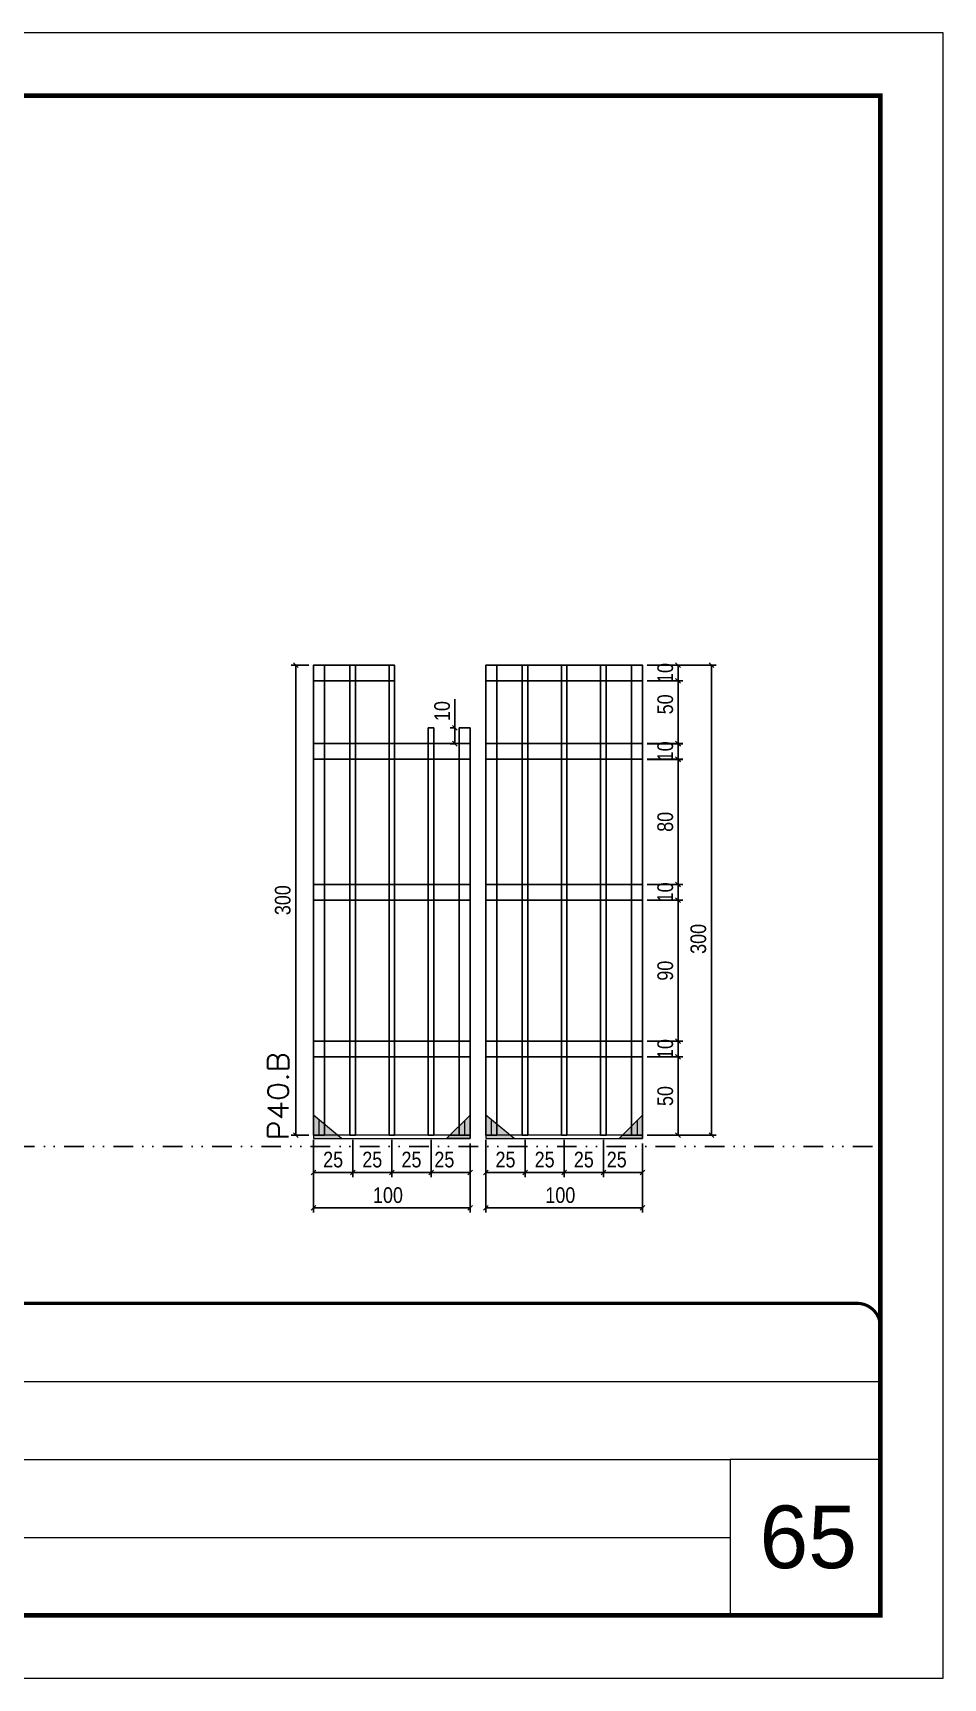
# Model space of a CAD drawing. Extents: x 14400 to 27878, y -21631 to 6985.
# Drawn here: x 15304 to 15885, y -12442 to -11392 of the extents above; entities that cross this region are included whole.
import ezdxf

# ---------------------------------------------------------------- set-up
doc = ezdxf.new("R2010")
doc.units = 0
for name, pattern in [('CONTINUO', [0]), ('DASHED', [0.75, 0.5, -0.25]), ('DIVIDE2', [0.625, 0.25, -0.125, 0, -0.125, 0, -0.125]), ('HIDDEN', [0.375, 0.25, -0.125])]:
    doc.linetypes.add(name, pattern=pattern)
for name, color, linetype, lineweight in [('CARIMBO', 255, 'Continuous', 9), ('Folhas', 255, 'Continuous', 9), ('Madeira', 126, 'Continuous', 18), ('Sarr 2.2x7', 40, 'Continuous', 9), ('SARRAFO DE PRESSAO', 251, 'DASHED', 9), ('Texto Seção', 7, 'Continuous', 15)]:
    doc.layers.add(name, color=color, linetype=linetype, lineweight=lineweight)
for name, color, linetype in [('COTA', 241, 'Continuous'), ('Nível', 160, 'Continuous'), ('SARR_2.2x10', 60, 'Continuous'), ('SARR_3.5x7', 81, 'Continuous'), ('SARR_7x7', 40, 'Continuous')]:
    doc.layers.add(name, color=color, linetype=linetype)
doc.styles.add('ARIAL', font='arial.ttf')
doc.styles.add('COTA TECNICA', font='techl___.ttf', dxfattribs={"height": 10})
doc.styles.add('REGUA-120', font='ROMANS.shx', dxfattribs={"height": 15})
doc.dimstyles.new('PAINEL', dxfattribs={"dimtxt": 10, "dimasz": 3, "dimexe": 3, "dimexo": 3, "dimgap": 3, "dimtad": 1, "dimdec": 1, "dimzin": 12, "dimdsep": 46, "dimtxsty": 'COTA TECNICA', "dimblk1": 'OBLIQUE', "dimblk2": 'OBLIQUE', "dimsah": 1, "dimcen": 0.9, "dimclrd": 4, "dimclre": 4, "dimclrt": 240, "dimadec": 1, "dimazin": 3, "dimtfac": 1, "dimtdec": 1, "dimtmove": 0, "dimatfit": 3, "dimfxl": 1, "dimtolj": 1, "dimtzin": 12, "dimarcsym": 0})

# ---------------------------------------------------------------- blocks, each defined once
blk = doc.blocks.new('9999999999')
at = {"color": 30, "linetype": 'CONTINUO'}
for p, q in [((98564.6, 34379.6), (99584, 34379.6)), ((98564.6, 34329.8), (99488, 34329.8)), ((99584, 34329.8), (99488, 34329.8)), ((99488, 34329.8), (99488, 34230.2)), ((98564.6, 34280), (99488, 34280))]:
    blk.add_line(p, q, dxfattribs=at)
at = {"color": 30, "linetype": 'CONTINUO', "const_width": 2}
blk.add_lwpolyline([(99584, 34230.2), (99584, 34414.4, 0.414214), (99569, 34429.4), (98229, 34429.4, 0.414214), (98214, 34414.4), (98214, 34245.2, 0.414214), (98229, 34230.2), (99584, 34230.2)], format="xyb", dxfattribs=at)
at = {"layer": 'Folhas'}
blk.add_lwpolyline([(98139, 34190.2), (99624, 34190.2), (99624, 35240.2), (98139, 35240.2)], close=True, dxfattribs=at)
at = {"layer": 'Folhas', "color": 30, "const_width": 3}
blk.add_lwpolyline([(98214, 34230.2), (99584, 34230.2), (99584, 35200.2), (98214, 35200.2)], close=True, dxfattribs=at)
blk = doc.blocks.new('_Oblique')
at = {"color": 0, "linetype": 'ByBlock', "lineweight": -2}
blk.add_line((-0.5, -0.5), (0.5, 0.5), dxfattribs=at)
blk = doc.blocks.new('*D4895')
at = {"layer": 'COTA', "color": 4, "lineweight": -2, "transparency": 16777216}
for p, q in [((15593.2, -12114.2), (15593.2, -12145.4)), ((15693.2, -12114.2), (15693.2, -12145.4)), ((15693.2, -12142.4), (15593.2, -12142.4))]:
    blk.add_line(p, q, dxfattribs=at)
at = {"layer": 'Defpoints', "color": 0, "transparency": 16777216}
for p in [(15593.2, -12111.2), (15693.2, -12111.2), (15593.2, -12142.4)]:
    blk.add_point(p, dxfattribs=at)
at = {"layer": 'COTA', "color": 4, "lineweight": -2, "transparency": 16777216, "xscale": 3, "yscale": 3, "zscale": 3, "rotation": 180}
blk.add_blockref('_Oblique', (15593.2, -12142.4), dxfattribs=at)
at = {"layer": 'COTA', "color": 4, "lineweight": -2, "transparency": 16777216, "xscale": 3, "yscale": 3, "zscale": 3}
blk.add_blockref('_Oblique', (15693.2, -12142.4), dxfattribs=at)
at = {"layer": 'COTA', "color": 240, "transparency": 16777216, "insert": (15640.7, -12134.3), "char_height": 10, "attachment_point": 5, "style": 'COTA TECNICA'}
blk.add_mtext('\\A1;100', dxfattribs=at)
blk = doc.blocks.new('*D4896')
at = {"layer": 'COTA', "color": 4, "lineweight": -2, "transparency": 16777216}
for p, q in [((15593.2, -12099), (15593.2, -12122.7)), ((15618.2, -12099), (15618.2, -12122.7)), ((15618.2, -12119.7), (15593.2, -12119.7))]:
    blk.add_line(p, q, dxfattribs=at)
at = {"layer": 'Defpoints', "color": 0, "transparency": 16777216}
for p in [(15593.2, -12096), (15618.2, -12096), (15593.2, -12119.7)]:
    blk.add_point(p, dxfattribs=at)
at = {"layer": 'COTA', "color": 4, "lineweight": -2, "transparency": 16777216, "xscale": 3, "yscale": 3, "zscale": 3, "rotation": 180}
blk.add_blockref('_Oblique', (15593.2, -12119.7), dxfattribs=at)
at = {"layer": 'COTA', "color": 4, "lineweight": -2, "transparency": 16777216, "xscale": 3, "yscale": 3, "zscale": 3}
blk.add_blockref('_Oblique', (15618.2, -12119.7), dxfattribs=at)
at = {"layer": 'COTA', "color": 240, "transparency": 16777216, "insert": (15605.7, -12111.6), "char_height": 10, "attachment_point": 5, "style": 'COTA TECNICA'}
blk.add_mtext('\\A1;25', dxfattribs=at)
blk = doc.blocks.new('*D4897')
at = {"layer": 'COTA', "color": 4, "lineweight": -2, "transparency": 16777216}
for p, q in [((15668.2, -12099), (15668.2, -12122.7)), ((15693.2, -12101.2), (15693.2, -12122.7)), ((15668.2, -12119.7), (15693.2, -12119.7))]:
    blk.add_line(p, q, dxfattribs=at)
at = {"layer": 'Defpoints', "color": 0, "transparency": 16777216}
for p in [(15668.2, -12096), (15693.2, -12098.2), (15693.2, -12119.7)]:
    blk.add_point(p, dxfattribs=at)
at = {"layer": 'COTA', "color": 4, "lineweight": -2, "transparency": 16777216, "xscale": 3, "yscale": 3, "zscale": 3, "rotation": 180}
blk.add_blockref('_Oblique', (15668.2, -12119.7), dxfattribs=at)
at = {"layer": 'COTA', "color": 4, "lineweight": -2, "transparency": 16777216, "xscale": 3, "yscale": 3, "zscale": 3}
blk.add_blockref('_Oblique', (15693.2, -12119.7), dxfattribs=at)
at = {"layer": 'COTA', "color": 240, "transparency": 16777216, "insert": (15676.7, -12111.6), "char_height": 10, "attachment_point": 5, "style": 'COTA TECNICA'}
blk.add_mtext('\\A1;25', dxfattribs=at)
blk = doc.blocks.new('*D4898')
at = {"layer": 'COTA', "color": 4, "lineweight": -2, "transparency": 16777216}
for p, q in [((15618.2, -12099), (15618.2, -12122.7)), ((15643.2, -12099), (15643.2, -12122.7)), ((15618.2, -12119.7), (15643.2, -12119.7))]:
    blk.add_line(p, q, dxfattribs=at)
at = {"layer": 'Defpoints', "color": 0, "transparency": 16777216}
for p in [(15618.2, -12096), (15643.2, -12096), (15643.2, -12119.7)]:
    blk.add_point(p, dxfattribs=at)
at = {"layer": 'COTA', "color": 4, "lineweight": -2, "transparency": 16777216, "xscale": 3, "yscale": 3, "zscale": 3, "rotation": 180}
blk.add_blockref('_Oblique', (15618.2, -12119.7), dxfattribs=at)
at = {"layer": 'COTA', "color": 4, "lineweight": -2, "transparency": 16777216, "xscale": 3, "yscale": 3, "zscale": 3}
blk.add_blockref('_Oblique', (15643.2, -12119.7), dxfattribs=at)
at = {"layer": 'COTA', "color": 240, "transparency": 16777216, "insert": (15630.7, -12111.6), "char_height": 10, "attachment_point": 5, "style": 'COTA TECNICA'}
blk.add_mtext('\\A1;25', dxfattribs=at)
blk = doc.blocks.new('*D4899')
at = {"layer": 'COTA', "color": 4, "lineweight": -2, "transparency": 16777216}
for p, q in [((15696.2, -12046), (15718.8, -12046)), ((15715.8, -12096), (15715.8, -12046)), ((15696.2, -12096), (15718.8, -12096))]:
    blk.add_line(p, q, dxfattribs=at)
at = {"layer": 'Defpoints', "color": 0, "transparency": 16777216}
for p in [(15693.2, -12046), (15715.8, -12046), (15693.2, -12096)]:
    blk.add_point(p, dxfattribs=at)
at = {"layer": 'COTA', "color": 4, "lineweight": -2, "transparency": 16777216, "xscale": 3, "yscale": 3, "zscale": 3}
for p, rotation in [((15715.8, -12046), 90), ((15715.8, -12096), 270)]:
    blk.add_blockref('_Oblique', p, dxfattribs=dict(at, rotation=rotation))
at = {"layer": 'COTA', "color": 240, "transparency": 16777216, "insert": (15707.7, -12071), "char_height": 10, "attachment_point": 5, "rotation": 90, "style": 'COTA TECNICA'}
blk.add_mtext('\\A1;50', dxfattribs=at)
blk = doc.blocks.new('*D4900')
at = {"layer": 'COTA', "color": 4, "lineweight": -2, "transparency": 16777216}
for p, q in [((15643.2, -12099), (15643.2, -12122.7)), ((15668.2, -12099), (15668.2, -12122.7)), ((15643.2, -12119.7), (15668.2, -12119.7))]:
    blk.add_line(p, q, dxfattribs=at)
at = {"layer": 'Defpoints', "color": 0, "transparency": 16777216}
for p in [(15643.2, -12096), (15668.2, -12096), (15668.2, -12119.7)]:
    blk.add_point(p, dxfattribs=at)
at = {"layer": 'COTA', "color": 4, "lineweight": -2, "transparency": 16777216, "xscale": 3, "yscale": 3, "zscale": 3, "rotation": 180}
blk.add_blockref('_Oblique', (15643.2, -12119.7), dxfattribs=at)
at = {"layer": 'COTA', "color": 4, "lineweight": -2, "transparency": 16777216, "xscale": 3, "yscale": 3, "zscale": 3}
blk.add_blockref('_Oblique', (15668.2, -12119.7), dxfattribs=at)
at = {"layer": 'COTA', "color": 240, "transparency": 16777216, "insert": (15655.7, -12111.6), "char_height": 10, "attachment_point": 5, "style": 'COTA TECNICA'}
blk.add_mtext('\\A1;25', dxfattribs=at)
blk = doc.blocks.new('*D4901')
at = {"layer": 'COTA', "color": 4, "lineweight": -2, "transparency": 16777216}
for p, q in [((15696.2, -12036), (15718.8, -12036)), ((15715.8, -12046), (15715.8, -12036)), ((15696.2, -12046), (15718.8, -12046))]:
    blk.add_line(p, q, dxfattribs=at)
at = {"layer": 'Defpoints', "color": 0, "transparency": 16777216}
for p in [(15693.2, -12036), (15715.8, -12036), (15693.2, -12046)]:
    blk.add_point(p, dxfattribs=at)
at = {"layer": 'COTA', "color": 4, "lineweight": -2, "transparency": 16777216, "xscale": 3, "yscale": 3, "zscale": 3}
for p, rotation in [((15715.8, -12036), 90), ((15715.8, -12046), 270)]:
    blk.add_blockref('_Oblique', p, dxfattribs=dict(at, rotation=rotation))
at = {"layer": 'COTA', "color": 240, "transparency": 16777216, "insert": (15707.7, -12041), "char_height": 10, "attachment_point": 5, "rotation": 90, "style": 'COTA TECNICA'}
blk.add_mtext('\\A1;10', dxfattribs=at)
blk = doc.blocks.new('*D4902')
at = {"layer": 'COTA', "color": 4, "lineweight": -2, "transparency": 16777216}
for p, q in [((15696.2, -11946), (15718.8, -11946)), ((15715.8, -12036), (15715.8, -11946)), ((15696.2, -12036), (15718.8, -12036))]:
    blk.add_line(p, q, dxfattribs=at)
at = {"layer": 'Defpoints', "color": 0, "transparency": 16777216}
for p in [(15693.2, -11946), (15715.8, -11946), (15693.2, -12036)]:
    blk.add_point(p, dxfattribs=at)
at = {"layer": 'COTA', "color": 4, "lineweight": -2, "transparency": 16777216, "xscale": 3, "yscale": 3, "zscale": 3}
for p, rotation in [((15715.8, -11946), 90), ((15715.8, -12036), 270)]:
    blk.add_blockref('_Oblique', p, dxfattribs=dict(at, rotation=rotation))
at = {"layer": 'COTA', "color": 240, "transparency": 16777216, "insert": (15707.7, -11991), "char_height": 10, "attachment_point": 5, "rotation": 90, "style": 'COTA TECNICA'}
blk.add_mtext('\\A1;90', dxfattribs=at)
blk = doc.blocks.new('*D4903')
at = {"layer": 'COTA', "color": 4, "lineweight": -2, "transparency": 16777216}
for p, q in [((15696.2, -11936), (15718.8, -11936)), ((15715.8, -11946), (15715.8, -11936)), ((15696.2, -11946), (15718.8, -11946))]:
    blk.add_line(p, q, dxfattribs=at)
at = {"layer": 'Defpoints', "color": 0, "transparency": 16777216}
for p in [(15693.2, -11936), (15715.8, -11936), (15693.2, -11946)]:
    blk.add_point(p, dxfattribs=at)
at = {"layer": 'COTA', "color": 4, "lineweight": -2, "transparency": 16777216, "xscale": 3, "yscale": 3, "zscale": 3}
for p, rotation in [((15715.8, -11936), 90), ((15715.8, -11946), 270)]:
    blk.add_blockref('_Oblique', p, dxfattribs=dict(at, rotation=rotation))
at = {"layer": 'COTA', "color": 240, "transparency": 16777216, "insert": (15707.7, -11941), "char_height": 10, "attachment_point": 5, "rotation": 90, "style": 'COTA TECNICA'}
blk.add_mtext('\\A1;10', dxfattribs=at)
blk = doc.blocks.new('*D4904')
at = {"layer": 'COTA', "color": 4, "lineweight": -2, "transparency": 16777216}
for p, q in [((15696.2, -11796), (15740.1, -11796)), ((15737.1, -12096), (15737.1, -11796)), ((15696.2, -12096), (15740.1, -12096))]:
    blk.add_line(p, q, dxfattribs=at)
at = {"layer": 'Defpoints', "color": 0, "transparency": 16777216}
for p in [(15693.2, -11796), (15737.1, -11796), (15693.2, -12096)]:
    blk.add_point(p, dxfattribs=at)
at = {"layer": 'COTA', "color": 4, "lineweight": -2, "transparency": 16777216, "xscale": 3, "yscale": 3, "zscale": 3}
for p, rotation in [((15737.1, -11796), 90), ((15737.1, -12096), 270)]:
    blk.add_blockref('_Oblique', p, dxfattribs=dict(at, rotation=rotation))
at = {"layer": 'COTA', "color": 240, "transparency": 16777216, "insert": (15728.8, -11970.7), "char_height": 10, "attachment_point": 5, "rotation": 90, "style": 'COTA TECNICA'}
blk.add_mtext('\\A1;300', dxfattribs=at)
blk = doc.blocks.new('*D4905')
at = {"layer": 'COTA', "color": 4, "lineweight": -2, "transparency": 16777216}
for p, q in [((15483.2, -12114.2), (15483.2, -12145.4)), ((15583.2, -12114.2), (15583.2, -12145.4)), ((15583.2, -12142.4), (15483.2, -12142.4))]:
    blk.add_line(p, q, dxfattribs=at)
at = {"layer": 'Defpoints', "color": 0, "transparency": 16777216}
for p in [(15483.2, -12111.2), (15583.2, -12111.2), (15483.2, -12142.4)]:
    blk.add_point(p, dxfattribs=at)
at = {"layer": 'COTA', "color": 4, "lineweight": -2, "transparency": 16777216, "xscale": 3, "yscale": 3, "zscale": 3, "rotation": 180}
blk.add_blockref('_Oblique', (15483.2, -12142.4), dxfattribs=at)
at = {"layer": 'COTA', "color": 4, "lineweight": -2, "transparency": 16777216, "xscale": 3, "yscale": 3, "zscale": 3}
blk.add_blockref('_Oblique', (15583.2, -12142.4), dxfattribs=at)
at = {"layer": 'COTA', "color": 240, "transparency": 16777216, "insert": (15530.7, -12134.3), "char_height": 10, "attachment_point": 5, "style": 'COTA TECNICA'}
blk.add_mtext('\\A1;100', dxfattribs=at)
blk = doc.blocks.new('*D4906')
at = {"layer": 'COTA', "color": 4, "lineweight": -2, "transparency": 16777216}
for p, q in [((15483.2, -12099), (15483.2, -12122.7)), ((15508.2, -12099), (15508.2, -12122.7)), ((15508.2, -12119.7), (15483.2, -12119.7))]:
    blk.add_line(p, q, dxfattribs=at)
at = {"layer": 'Defpoints', "color": 0, "transparency": 16777216}
for p in [(15483.2, -12096), (15508.2, -12096), (15483.2, -12119.7)]:
    blk.add_point(p, dxfattribs=at)
at = {"layer": 'COTA', "color": 4, "lineweight": -2, "transparency": 16777216, "xscale": 3, "yscale": 3, "zscale": 3, "rotation": 180}
blk.add_blockref('_Oblique', (15483.2, -12119.7), dxfattribs=at)
at = {"layer": 'COTA', "color": 4, "lineweight": -2, "transparency": 16777216, "xscale": 3, "yscale": 3, "zscale": 3}
blk.add_blockref('_Oblique', (15508.2, -12119.7), dxfattribs=at)
at = {"layer": 'COTA', "color": 240, "transparency": 16777216, "insert": (15495.7, -12111.6), "char_height": 10, "attachment_point": 5, "style": 'COTA TECNICA'}
blk.add_mtext('\\A1;25', dxfattribs=at)
blk = doc.blocks.new('*D4907')
at = {"layer": 'COTA', "color": 4, "lineweight": -2, "transparency": 16777216}
for p, q in [((15558.2, -12099), (15558.2, -12122.7)), ((15583.2, -12101.2), (15583.2, -12122.7)), ((15558.2, -12119.7), (15583.2, -12119.7))]:
    blk.add_line(p, q, dxfattribs=at)
at = {"layer": 'Defpoints', "color": 0, "transparency": 16777216}
for p in [(15558.2, -12096), (15583.2, -12098.2), (15583.2, -12119.7)]:
    blk.add_point(p, dxfattribs=at)
at = {"layer": 'COTA', "color": 4, "lineweight": -2, "transparency": 16777216, "xscale": 3, "yscale": 3, "zscale": 3, "rotation": 180}
blk.add_blockref('_Oblique', (15558.2, -12119.7), dxfattribs=at)
at = {"layer": 'COTA', "color": 4, "lineweight": -2, "transparency": 16777216, "xscale": 3, "yscale": 3, "zscale": 3}
blk.add_blockref('_Oblique', (15583.2, -12119.7), dxfattribs=at)
at = {"layer": 'COTA', "color": 240, "transparency": 16777216, "insert": (15566.7, -12111.6), "char_height": 10, "attachment_point": 5, "style": 'COTA TECNICA'}
blk.add_mtext('\\A1;25', dxfattribs=at)
blk = doc.blocks.new('*D4908')
at = {"layer": 'COTA', "color": 4, "lineweight": -2, "transparency": 16777216}
for p, q in [((15508.2, -12099), (15508.2, -12122.7)), ((15533.2, -12099), (15533.2, -12122.7)), ((15508.2, -12119.7), (15533.2, -12119.7))]:
    blk.add_line(p, q, dxfattribs=at)
at = {"layer": 'Defpoints', "color": 0, "transparency": 16777216}
for p in [(15508.2, -12096), (15533.2, -12096), (15533.2, -12119.7)]:
    blk.add_point(p, dxfattribs=at)
at = {"layer": 'COTA', "color": 4, "lineweight": -2, "transparency": 16777216, "xscale": 3, "yscale": 3, "zscale": 3, "rotation": 180}
blk.add_blockref('_Oblique', (15508.2, -12119.7), dxfattribs=at)
at = {"layer": 'COTA', "color": 4, "lineweight": -2, "transparency": 16777216, "xscale": 3, "yscale": 3, "zscale": 3}
blk.add_blockref('_Oblique', (15533.2, -12119.7), dxfattribs=at)
at = {"layer": 'COTA', "color": 240, "transparency": 16777216, "insert": (15520.7, -12111.6), "char_height": 10, "attachment_point": 5, "style": 'COTA TECNICA'}
blk.add_mtext('\\A1;25', dxfattribs=at)
blk = doc.blocks.new('*D4909')
at = {"layer": 'COTA', "color": 4, "lineweight": -2, "transparency": 16777216}
for p, q in [((15533.2, -12099), (15533.2, -12122.7)), ((15558.2, -12099), (15558.2, -12122.7)), ((15533.2, -12119.7), (15558.2, -12119.7))]:
    blk.add_line(p, q, dxfattribs=at)
at = {"layer": 'Defpoints', "color": 0, "transparency": 16777216}
for p in [(15533.2, -12096), (15558.2, -12096), (15558.2, -12119.7)]:
    blk.add_point(p, dxfattribs=at)
at = {"layer": 'COTA', "color": 4, "lineweight": -2, "transparency": 16777216, "xscale": 3, "yscale": 3, "zscale": 3, "rotation": 180}
blk.add_blockref('_Oblique', (15533.2, -12119.7), dxfattribs=at)
at = {"layer": 'COTA', "color": 4, "lineweight": -2, "transparency": 16777216, "xscale": 3, "yscale": 3, "zscale": 3}
blk.add_blockref('_Oblique', (15558.2, -12119.7), dxfattribs=at)
at = {"layer": 'COTA', "color": 240, "transparency": 16777216, "insert": (15545.7, -12111.6), "char_height": 10, "attachment_point": 5, "style": 'COTA TECNICA'}
blk.add_mtext('\\A1;25', dxfattribs=at)
blk = doc.blocks.new('*D4913')
at = {"layer": 'COTA', "color": 4, "lineweight": -2, "transparency": 16777216}
for p, q in [((15696.2, -11856.1), (15718.8, -11856.1)), ((15715.8, -11936), (15715.8, -11856.1)), ((15696.2, -11936), (15718.8, -11936))]:
    blk.add_line(p, q, dxfattribs=at)
at = {"layer": 'Defpoints', "color": 0, "transparency": 16777216}
for p in [(15693.2, -11856.1), (15715.8, -11856.1), (15693.2, -11936)]:
    blk.add_point(p, dxfattribs=at)
at = {"layer": 'COTA', "color": 4, "lineweight": -2, "transparency": 16777216, "xscale": 3, "yscale": 3, "zscale": 3}
for p, rotation in [((15715.8, -11856.1), 90), ((15715.8, -11936), 270)]:
    blk.add_blockref('_Oblique', p, dxfattribs=dict(at, rotation=rotation))
at = {"layer": 'COTA', "color": 240, "transparency": 16777216, "insert": (15707.7, -11896), "char_height": 10, "attachment_point": 5, "rotation": 90, "style": 'COTA TECNICA'}
blk.add_mtext('\\A1;80', dxfattribs=at)
blk = doc.blocks.new('*D4910')
at = {"layer": 'COTA', "color": 4, "lineweight": -2, "transparency": 16777216}
for p, q in [((15696.2, -11796), (15718.8, -11796)), ((15715.8, -11806), (15715.8, -11796)), ((15696.2, -11806), (15718.8, -11806))]:
    blk.add_line(p, q, dxfattribs=at)
at = {"layer": 'Defpoints', "color": 0, "transparency": 16777216}
for p in [(15693.2, -11796), (15715.8, -11796), (15693.2, -11806)]:
    blk.add_point(p, dxfattribs=at)
at = {"layer": 'COTA', "color": 4, "lineweight": -2, "transparency": 16777216, "xscale": 3, "yscale": 3, "zscale": 3}
for p, rotation in [((15715.8, -11796), 90), ((15715.8, -11806), 270)]:
    blk.add_blockref('_Oblique', p, dxfattribs=dict(at, rotation=rotation))
at = {"layer": 'COTA', "color": 240, "transparency": 16777216, "insert": (15707.7, -11801), "char_height": 10, "attachment_point": 5, "rotation": 90, "style": 'COTA TECNICA'}
blk.add_mtext('\\A1;10', dxfattribs=at)
blk = doc.blocks.new('*D4914')
at = {"layer": 'COTA', "color": 4, "lineweight": -2, "transparency": 16777216}
for p, q in [((15480.2, -11796), (15468.9, -11796)), ((15471.9, -11796), (15471.9, -12096)), ((15480.2, -12096), (15468.9, -12096))]:
    blk.add_line(p, q, dxfattribs=at)
at = {"layer": 'Defpoints', "color": 0, "transparency": 16777216}
for p in [(15483.2, -11796), (15471.9, -12096), (15483.2, -12096)]:
    blk.add_point(p, dxfattribs=at)
at = {"layer": 'COTA', "color": 4, "lineweight": -2, "transparency": 16777216, "xscale": 3, "yscale": 3, "zscale": 3}
for p, rotation in [((15471.9, -11796), 90), ((15471.9, -12096), 270)]:
    blk.add_blockref('_Oblique', p, dxfattribs=dict(at, rotation=rotation))
at = {"layer": 'COTA', "color": 240, "transparency": 16777216, "insert": (15463.6, -11946), "char_height": 10, "attachment_point": 5, "rotation": 90, "style": 'COTA TECNICA'}
blk.add_mtext('\\A1;300', dxfattribs=at)
blk = doc.blocks.new('*D4911')
at = {"layer": 'COTA', "color": 4, "lineweight": -2, "transparency": 16777216}
for p, q in [((15696.2, -11846), (15718.8, -11846)), ((15715.8, -11856), (15715.8, -11846)), ((15696.2, -11856), (15718.8, -11856))]:
    blk.add_line(p, q, dxfattribs=at)
at = {"layer": 'Defpoints', "color": 0, "transparency": 16777216}
for p in [(15693.2, -11846), (15715.8, -11846), (15693.2, -11856)]:
    blk.add_point(p, dxfattribs=at)
at = {"layer": 'COTA', "color": 4, "lineweight": -2, "transparency": 16777216, "xscale": 3, "yscale": 3, "zscale": 3}
for p, rotation in [((15715.8, -11846), 90), ((15715.8, -11856), 270)]:
    blk.add_blockref('_Oblique', p, dxfattribs=dict(at, rotation=rotation))
at = {"layer": 'COTA', "color": 240, "transparency": 16777216, "insert": (15707.7, -11851), "char_height": 10, "attachment_point": 5, "rotation": 90, "style": 'COTA TECNICA'}
blk.add_mtext('\\A1;10', dxfattribs=at)
blk = doc.blocks.new('*D4912')
at = {"layer": 'COTA', "color": 4, "lineweight": -2, "transparency": 16777216}
for p, q in [((15696.2, -11796), (15718.8, -11796)), ((15715.8, -11846.1), (15715.8, -11796)), ((15696.2, -11846.1), (15718.8, -11846.1))]:
    blk.add_line(p, q, dxfattribs=at)
at = {"layer": 'Defpoints', "color": 0, "transparency": 16777216}
for p in [(15693.2, -11796), (15715.8, -11796), (15693.2, -11846.1)]:
    blk.add_point(p, dxfattribs=at)
at = {"layer": 'COTA', "color": 4, "lineweight": -2, "transparency": 16777216, "xscale": 3, "yscale": 3, "zscale": 3}
for p, rotation in [((15715.8, -11796), 90), ((15715.8, -11846.1), 270)]:
    blk.add_blockref('_Oblique', p, dxfattribs=dict(at, rotation=rotation))
at = {"layer": 'COTA', "color": 240, "transparency": 16777216, "insert": (15707.7, -11821), "char_height": 10, "attachment_point": 5, "rotation": 90, "style": 'COTA TECNICA'}
blk.add_mtext('\\A1;50', dxfattribs=at)
blk = doc.blocks.new('*D4915')
at = {"layer": 'COTA', "color": 4, "lineweight": -2, "transparency": 16777216}
for p, q in [((15573.4, -11836), (15573.4, -11817.6)), ((15573.2, -11836), (15570.4, -11836)), ((15573.4, -11846.1), (15573.4, -11836)), ((15573.2, -11846.1), (15570.4, -11846.1))]:
    blk.add_line(p, q, dxfattribs=at)
at = {"layer": 'Defpoints', "color": 0, "transparency": 16777216}
for p in [(15573.4, -11836), (15576.2, -11836), (15576.2, -11846.1)]:
    blk.add_point(p, dxfattribs=at)
at = {"layer": 'COTA', "color": 4, "lineweight": -2, "transparency": 16777216, "xscale": 3, "yscale": 3, "zscale": 3}
for p, rotation in [((15573.4, -11836), 90), ((15573.4, -11846.1), 270)]:
    blk.add_blockref('_Oblique', p, dxfattribs=dict(at, rotation=rotation))
at = {"layer": 'COTA', "color": 240, "transparency": 16777216, "insert": (15565.3, -11825.3), "char_height": 10, "attachment_point": 5, "rotation": 90, "style": 'COTA TECNICA'}
blk.add_mtext('\\A1;10', dxfattribs=at)

msp = doc.modelspace()

# ---------------------------------------------------------------- hatches: boundary and pattern name
at = {"layer": 'Madeira'}
h = msp.add_hatch(color=252, dxfattribs=at)
h.dxf.hatch_style = 2
h.paths.add_polyline_path([(15483.15, -12083.19), (15483.15, -12098.19), (15501.15, -12098.19)])
h = msp.add_hatch(color=252, dxfattribs=at)
h.dxf.hatch_style = 2
h.paths.add_polyline_path([(15583.15, -12083.19), (15583.15, -12098.19), (15568.15, -12098.19)])
h = msp.add_hatch(color=252, dxfattribs=at)
h.dxf.hatch_style = 2
h.paths.add_polyline_path([(15593.15, -12083.19), (15593.15, -12098.19), (15611.15, -12098.19)])
h = msp.add_hatch(color=252, dxfattribs=at)
h.dxf.hatch_style = 2
h.paths.add_polyline_path([(15693.15, -12083.19), (15693.15, -12098.19), (15678.15, -12098.19)])

# ---------------------------------------------------------------- linework, layer by layer
for p, q in [((15483.15, -12095.99), (15483.15, -12098.19)), ((15483.15, -12095.99), (15483.15, -12098.19)), ((15483.15, -12095.99), (15483.15, -12098.19)), ((15593.15, -12095.99), (15593.15, -12098.19)), ((15593.15, -12095.99), (15593.15, -12098.19)), ((15593.15, -12095.99), (15593.15, -12098.19))]:
    msp.add_line(p, q, dxfattribs=at)
at = {"layer": 'Madeira', "color": 1, "linetype": 'HIDDEN'}
for p, q in [((15492.98, -12095.99), (15483.15, -12095.99)), ((15492.98, -12095.99), (15483.15, -12095.99)), ((15498.95, -12095.99), (15483.15, -12095.99)), ((15486.65, -12086.69), (15486.65, -12095.99)), ((15486.65, -12086.69), (15486.65, -12095.99)), ((15490.15, -12090.19), (15490.15, -12095.99)), ((15570.35, -12095.99), (15583.15, -12095.99)), ((15573.32, -12095.99), (15583.15, -12095.99)), ((15573.32, -12095.99), (15583.15, -12095.99)), ((15579.65, -12086.69), (15579.65, -12095.99)), ((15579.65, -12086.69), (15579.65, -12095.99)), ((15602.98, -12095.99), (15593.15, -12095.99)), ((15602.98, -12095.99), (15593.15, -12095.99)), ((15608.95, -12095.99), (15593.15, -12095.99)), ((15596.65, -12086.69), (15596.65, -12095.99)), ((15596.65, -12086.69), (15596.65, -12095.99)), ((15600.15, -12090.19), (15600.15, -12095.99)), ((15680.35, -12095.99), (15693.15, -12095.99)), ((15683.32, -12095.99), (15693.15, -12095.99)), ((15683.32, -12095.99), (15693.15, -12095.99)), ((15689.65, -12086.69), (15689.65, -12095.99)), ((15689.65, -12086.69), (15689.65, -12095.99))]:
    msp.add_line(p, q, dxfattribs=at)
at = {"layer": 'Madeira', "color": 0}
for points in [[(15483.15, -12083.19), (15483.15, -12098.19), (15501.15, -12098.19), (15483.15, -12083.19)], [(15583.15, -12083.19), (15583.15, -12098.19), (15568.15, -12098.19), (15583.15, -12083.19)], [(15593.15, -12083.19), (15593.15, -12098.19), (15611.15, -12098.19), (15593.15, -12083.19)], [(15693.15, -12083.19), (15693.15, -12098.19), (15678.15, -12098.19), (15693.15, -12083.19)]]:
    msp.add_lwpolyline(points, dxfattribs=at)
at = {"layer": 'Nível', "color": 4, "linetype": 'DIVIDE2', "ltscale": 50}
msp.add_line((14474.97, -12103.19), (15844.97, -12103.19), dxfattribs=at)
at = {"layer": 'Sarr 2.2x7'}
for points in [[(15583.15, -12095.99), (15483.15, -12095.99), (15483.15, -12098.19), (15583.15, -12098.19)], [(15693.15, -12095.99), (15593.15, -12095.99), (15593.15, -12098.19), (15693.15, -12098.19)]]:
    msp.add_lwpolyline(points, close=True, dxfattribs=at)
at = {"layer": 'SARR_2.2x10'}
for points in [[(15483.15, -11796.03), (15534.9, -11796.03), (15534.9, -11806.03), (15483.15, -11806.03)], [(15593.15, -11796.03), (15693.15, -11796.03), (15693.15, -11806.03), (15593.15, -11806.03)], [(15483.15, -11846.07), (15583.15, -11846.07), (15583.15, -11856.07), (15483.15, -11856.07)], [(15593.15, -11846.07), (15693.15, -11846.07), (15693.15, -11856.07), (15593.15, -11856.07)], [(15483.15, -11936.03), (15583.15, -11936.03), (15583.15, -11946.03), (15483.15, -11946.03)], [(15593.15, -11936.03), (15693.15, -11936.03), (15693.15, -11946.03), (15593.15, -11946.03)], [(15483.15, -12036.03), (15583.15, -12036.03), (15583.15, -12046.03), (15483.15, -12046.03)], [(15593.15, -12036.03), (15693.15, -12036.03), (15693.15, -12046.03), (15593.15, -12046.03)]]:
    msp.add_lwpolyline(points, close=True, dxfattribs=at)
at = {"layer": 'SARR_3.5x7'}
for p, q in [((15506.4, -12095.99), (15506.4, -11796.03)), ((15506.4, -11796.03), (15508.15, -11796.03)), ((15509.9, -11796.03), (15508.15, -11796.03)), ((15509.9, -12095.99), (15509.9, -11796.03)), ((15531.4, -12095.99), (15531.4, -11796.03)), ((15531.4, -11796.03), (15533.15, -11796.03)), ((15534.9, -11796.03), (15533.15, -11796.03)), ((15534.9, -12095.99), (15534.9, -11796.03)), ((15616.4, -12095.99), (15616.4, -11796.03)), ((15616.4, -11796.03), (15618.15, -11796.03)), ((15619.9, -11796.03), (15618.15, -11796.03)), ((15619.9, -12095.99), (15619.9, -11796.03)), ((15641.4, -12095.99), (15641.4, -11796.03)), ((15641.4, -11796.03), (15643.15, -11796.03)), ((15644.9, -11796.03), (15643.15, -11796.03)), ((15644.9, -12095.99), (15644.9, -11796.03)), ((15666.4, -12095.99), (15666.4, -11796.03)), ((15666.4, -11796.03), (15668.15, -11796.03)), ((15669.9, -11796.03), (15668.15, -11796.03)), ((15669.9, -12095.99), (15669.9, -11796.03)), ((15556.4, -12095.99), (15556.4, -11836.03)), ((15556.4, -11836.03), (15558.15, -11836.03)), ((15559.9, -11836.03), (15558.15, -11836.03)), ((15559.9, -12095.99), (15559.9, -11836.03)), ((15506.4, -12095.99), (15508.15, -12095.99)), ((15509.9, -12095.99), (15508.15, -12095.99)), ((15531.4, -12095.99), (15533.15, -12095.99)), ((15534.9, -12095.99), (15533.15, -12095.99)), ((15556.4, -12095.99), (15558.15, -12095.99)), ((15559.9, -12095.99), (15558.15, -12095.99)), ((15616.4, -12095.99), (15618.15, -12095.99)), ((15619.9, -12095.99), (15618.15, -12095.99)), ((15641.4, -12095.99), (15643.15, -12095.99)), ((15644.9, -12095.99), (15643.15, -12095.99)), ((15666.4, -12095.99), (15668.15, -12095.99)), ((15669.9, -12095.99), (15668.15, -12095.99))]:
    msp.add_line(p, q, dxfattribs=at)
at = {"layer": 'SARR_7x7'}
for points in [[(15483.15, -12095.99), (15490.15, -12095.99), (15490.15, -11796.03), (15483.15, -11796.03)], [(15593.15, -12095.99), (15600.15, -12095.99), (15600.15, -11796.03), (15593.15, -11796.03)], [(15686.15, -12095.99), (15693.15, -12095.99), (15693.15, -11796.03), (15686.15, -11796.03)], [(15576.15, -12095.99), (15583.15, -12095.99), (15583.15, -11836.03), (15576.15, -11836.03)]]:
    msp.add_lwpolyline(points, close=True, dxfattribs=at)

# ---------------------------------------------------------------- block references
at = {"layer": 'SARRAFO DE PRESSAO', "color": 6, "linetype": 'ByBlock'}
msp.add_blockref('9999999999', (-83739.01, -46632.68), dxfattribs=at)

# ---------------------------------------------------------------- texts
at = {"layer": 'CARIMBO', "style": 'ARIAL'}
msp.add_text('65', height=40, dxfattribs=at).set_placement((15767.83, -12372.33))
at = {"layer": 'Texto Seção', "style": 'REGUA-120', "width": 1.1}
msp.add_text('P40.B', height=13, rotation=90, dxfattribs=at).set_placement((15467.15, -12099.31))

# ---------------------------------------------------------------- dimensions: what is measured, and where the dimension line sits
at = {"layer": 'COTA'}
for base, p1, p2, picture, middle in [((15471.85, -12095.99), (15483.15, -11796.03), (15483.15, -12095.99), '*D4914', (15463.63, -11946.01)), ((15715.85, -11796.03), (15693.15, -11846.07), (15693.15, -11796.03), '*D4912', (15707.74, -11821.05)), ((15573.39, -11836.03), (15576.15, -11846.07), (15576.15, -11836.03), '*D4915', (15565.28, -11825.31)), ((15715.85, -11856.07), (15693.15, -11936.03), (15693.15, -11856.07), '*D4913', (15707.73, -11896.05))]:
    dim = msp.add_linear_dim(base=base, p1=p1, p2=p2, angle=90, dimstyle='PAINEL', dxfattribs=at)
    dim.commit()
    dim.dimension.update_dxf_attribs({"geometry": picture, "text_midpoint": middle})
for base, p1, p2, angle, picture, middle in [((15715.85, -11795.99), (15693.15, -11805.99), (15693.15, -11795.99), 90, '*D4910', (15715.85, -11800.99)), ((15737.07, -11796.03), (15693.15, -12096.03), (15693.15, -11796.03), 90, '*D4904', (15737.07, -11970.73)), ((15715.85, -11846.03), (15693.15, -11856.03), (15693.15, -11846.03), 90, '*D4911', (15715.85, -11851.03)), ((15715.85, -11935.99), (15693.15, -11945.99), (15693.15, -11935.99), 90, '*D4903', (15715.85, -11940.99)), ((15715.85, -12035.99), (15693.15, -12045.99), (15693.15, -12035.99), 90, '*D4901', (15715.85, -12040.99)), ((15483.15, -12142.37), (15583.15, -12111.19), (15483.15, -12111.19), 180, '*D4905', (15530.65, -12142.37)), ((15593.15, -12142.37), (15693.15, -12111.19), (15593.15, -12111.19), 180, '*D4895', (15640.65, -12142.37))]:
    dim = msp.add_linear_dim(base=base, p1=p1, p2=p2, angle=angle, dimstyle='PAINEL', override={"dimtmove": 1}, dxfattribs=at)
    dim.commit()
    dim.dimension.update_dxf_attribs({"geometry": picture, "text_midpoint": middle, "dimtype": 160})
for base, p1, p2, angle, picture, middle in [((15715.85, -11945.99), (15693.15, -12035.99), (15693.15, -11945.99), 90, '*D4902', (15707.72, -11990.99)), ((15715.85, -12045.99), (15693.15, -12095.99), (15693.15, -12045.99), 90, '*D4899', (15707.74, -12070.99)), ((15483.15, -12119.69), (15508.15, -12095.99), (15483.15, -12095.99), 180, '*D4906', (15495.65, -12111.58)), ((15593.15, -12119.69), (15618.15, -12095.99), (15593.15, -12095.99), 180, '*D4896', (15605.65, -12111.58))]:
    dim = msp.add_linear_dim(base=base, p1=p1, p2=p2, angle=angle, dimstyle='PAINEL', override={"dimtmove": 1}, dxfattribs=at)
    dim.commit()
    dim.dimension.update_dxf_attribs({"geometry": picture, "text_midpoint": middle})
for base, p1, p2, picture, middle in [((15533.15, -12119.69), (15508.15, -12095.99), (15533.15, -12095.99), '*D4908', (15520.65, -12111.58)), ((15558.15, -12119.69), (15533.15, -12095.99), (15558.15, -12095.99), '*D4909', (15545.65, -12111.58)), ((15643.15, -12119.69), (15618.15, -12095.99), (15643.15, -12095.99), '*D4898', (15630.65, -12111.58)), ((15668.15, -12119.69), (15643.15, -12095.99), (15668.15, -12095.99), '*D4900', (15655.65, -12111.58))]:
    dim = msp.add_linear_dim(base=base, p1=p1, p2=p2, dimstyle='PAINEL', override={"dimtmove": 1}, dxfattribs=at)
    dim.commit()
    dim.dimension.update_dxf_attribs({"geometry": picture, "text_midpoint": middle})
for base, p1, p2, picture, middle in [((15583.15, -12119.69), (15558.15, -12095.99), (15583.15, -12098.19), '*D4907', (15566.65, -12119.69)), ((15693.15, -12119.69), (15668.15, -12095.99), (15693.15, -12098.19), '*D4897', (15676.65, -12119.69))]:
    dim = msp.add_linear_dim(base=base, p1=p1, p2=p2, dimstyle='PAINEL', override={"dimtmove": 1}, dxfattribs=at)
    dim.commit()
    dim.dimension.update_dxf_attribs({"geometry": picture, "text_midpoint": middle, "dimtype": 160})

doc.saveas('drawing.dxf')
